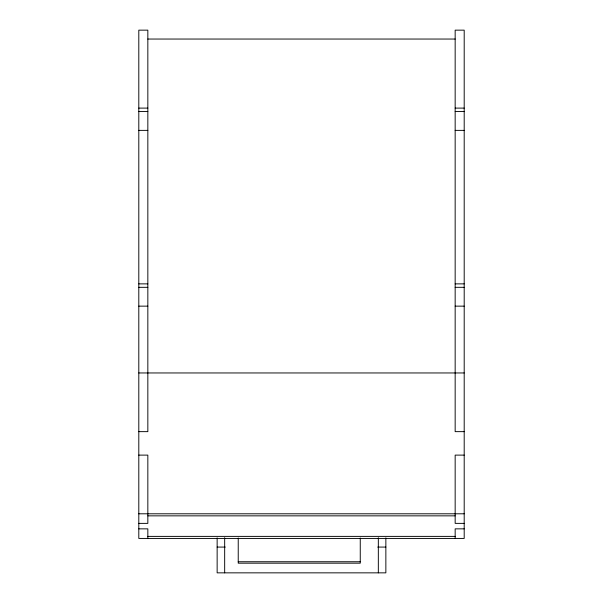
<?xml version="1.0" encoding="UTF-8"?>
<svg xmlns="http://www.w3.org/2000/svg" width="603" height="603" viewBox="0 0 603 603"><rect width="100%" height="100%" fill="white"/><g stroke="black" fill="none" stroke-linecap="round" stroke-linejoin="round"><path stroke-width="0.9" d="M147.841 39.044L455.159 39.044M138.803 108.103L147.841 108.103M455.159 108.103L464.197 108.103M138.803 111.555L147.841 111.555M455.159 111.555L464.197 111.555M138.803 130.376L147.841 130.376M455.159 130.376L464.197 130.376M138.803 283.87L147.841 283.87M455.159 283.87L464.197 283.87M138.803 287.322L147.841 287.322M455.159 287.322L464.197 287.322M138.803 306.143L147.841 306.143M455.159 306.143L464.197 306.143M138.803 372.956L464.197 372.956M138.803 431.642L147.841 431.642L147.841 30.15L138.803 30.15L138.803 538.434L464.197 538.434L464.197 30.15L455.159 30.15L455.159 431.642L464.197 431.642M138.803 455.114L147.841 455.114L147.841 523.374L138.803 523.374M464.197 455.114L455.159 455.114L455.159 523.374L464.197 523.374M138.803 513.794L464.197 513.794M147.841 515.851L455.159 515.851M138.803 528.854L147.841 528.854L147.841 538.434M464.197 528.854L455.159 528.854L455.159 538.434M147.841 536.384L455.159 536.384M217.14 547.079L225.273 547.079M377.727 547.079L385.86 547.079M238.23 561.74L360.255 561.74M385.86 537.868L385.86 572.85L217.14 572.85L217.14 537.868M378.33 537.71L378.33 572.85M360.255 538.004L360.255 563.179L238.23 563.179L238.23 538.004M224.67 537.71L224.67 572.85"/></g></svg>
